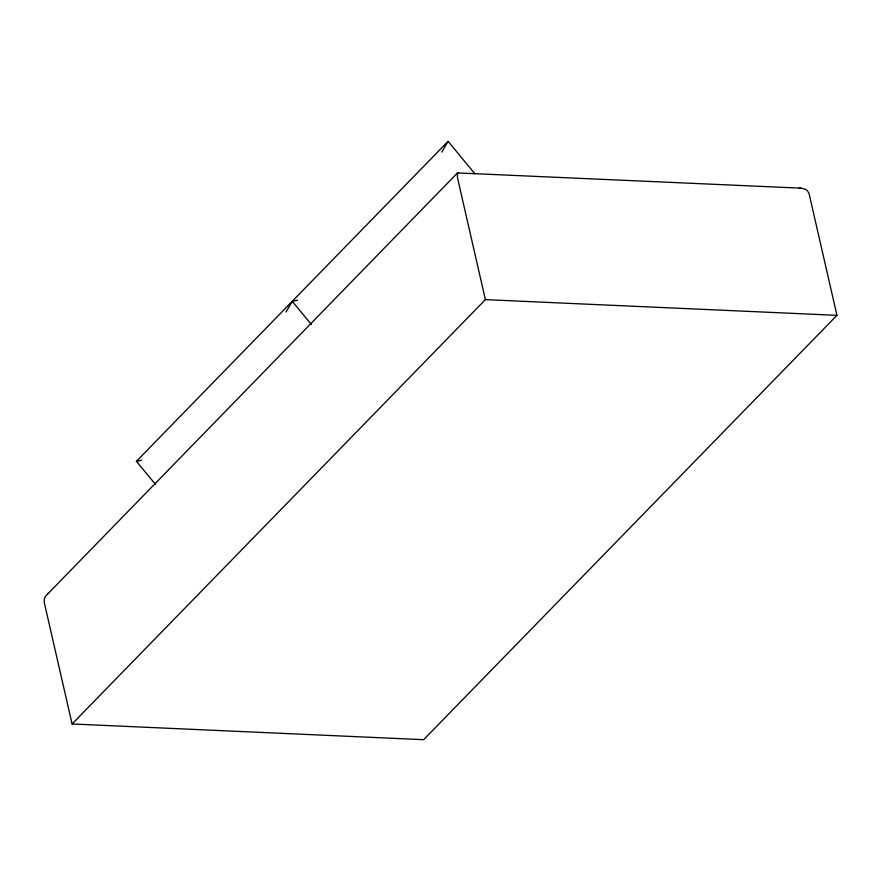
<?xml version="1.0" encoding="UTF-8"?>
<svg xmlns="http://www.w3.org/2000/svg" width="881" height="881" viewBox="0 0 881 881"><rect width="100%" height="100%" fill="white"/><g stroke="black" fill="none" stroke-linecap="round" stroke-linejoin="round"><path stroke-width="1.32" d="M285.984 312.072L292.261 301.313L297.58 300.168M441.81 152.083L448.088 141.312L474.804 173.7M457.503 172.918L457.503 177.852L485.387 299.628L72.088 723.973L44.193 602.197L44.424 598.562L45.669 596.063L457.503 172.918L800.862 188.16L805.168 189.162L807.315 190.571L809.055 193.567L836.95 315.343L423.651 739.688L72.088 723.973M155.563 484.495L136.423 461.303L448.088 141.312M47.695 593.684L48.962 592.594M136.423 461.303L141.753 460.157M799.221 188.16L800.862 188.16M485.387 299.628L836.95 315.343M457.801 172.83L458.583 173.161M292.261 301.313L311.389 324.505"/></g></svg>
